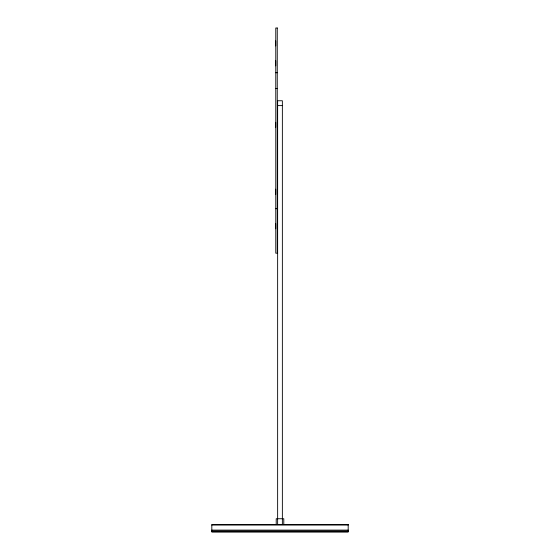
<?xml version="1.0" encoding="UTF-8"?>
<svg xmlns="http://www.w3.org/2000/svg" width="560" height="560" viewBox="0 0 560 560"><rect width="100%" height="100%" fill="white"/><g stroke="black" fill="none" stroke-linecap="round" stroke-linejoin="round"><path stroke-width="0.84" d="M275.772 72.737L277.263 72.737M275.772 88.529L277.263 88.529M277.634 105.616L282.366 105.616M275.772 208.698L277.263 208.698M211.82 525.056L348.18 525.056M211.82 530.103L348.18 530.103M211.82 531.055L348.18 531.055M211.82 531.685L348.18 531.685M283.787 524.545L283.787 518.742L276.213 518.742L276.213 524.545M282.366 524.545L282.366 100.751L277.634 100.751L277.634 524.545M275.737 40.866L275.737 45.927M275.737 60.662L275.737 65.849M275.737 122.311L275.737 127.365M275.737 189.182L275.737 194.495M275.737 223.559L275.737 228.746M277.263 28L275.772 28L275.772 253.19L277.263 253.19L277.263 28M348.18 524.426L211.82 524.426L211.82 532L348.18 532L348.18 524.426"/></g></svg>
